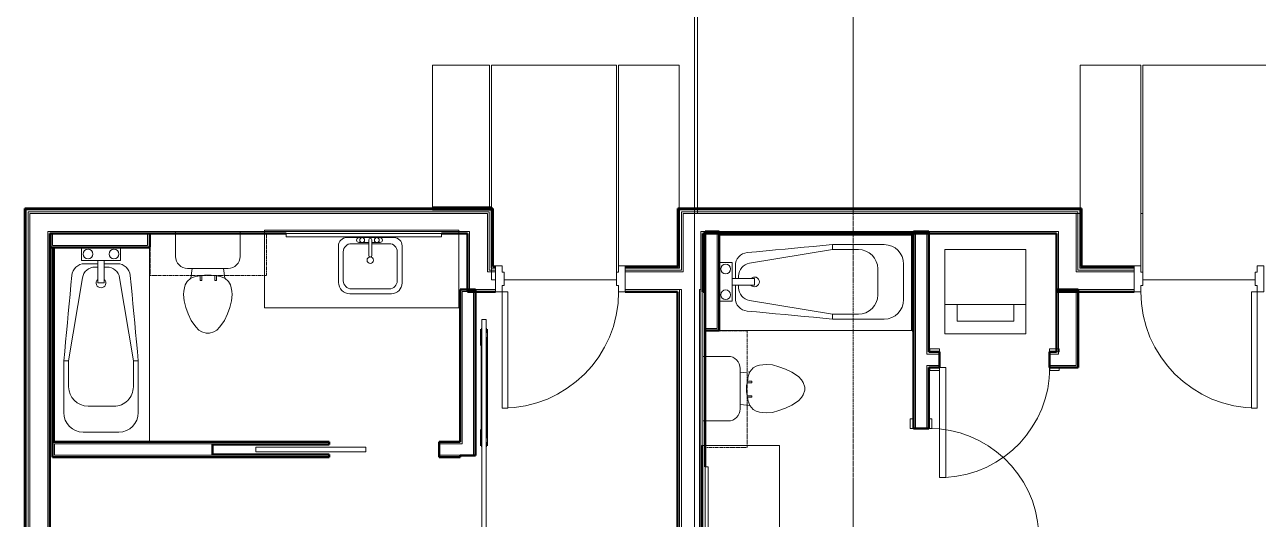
# Model space of a CAD drawing. Header units: inches. Extents: x -4218 to -1830, y 9767 to 12426.
# Drawn here: x -3410.3 to -3029.1, y 11552.3 to 11705.1 of the extents above; entities that cross this region are included whole.
import ezdxf

# ---------------------------------------------------------------- set-up
doc = ezdxf.new("R2010")
doc.units = ezdxf.units.IN
doc.header["$MEASUREMENT"] = 0
doc.linetypes.add('Dash', pattern=[0.25, 0.125, -0.125])
doc.linetypes.add('Grid Line 1_2_', pattern=[0.875, 0.5, -0.125, 0.125, -0.125])
for name, color, linetype, lineweight in [('0-1', 7, 'Continuous', 5), ('0-2', 252, 'Continuous', 9), ('0-3', 10, 'Continuous', 9), ('A-DOOR-1', 10, 'Continuous', 9), ('A-DOOR-2', 50, 'Continuous', 20), ('A-DOOR-3', 7, 'Continuous', 50), ('A-DOOR-FRAM-1', 50, 'Continuous', 20), ('A-FLOR-1', 253, 'Continuous', 9), ('A-FLOR-2', 252, 'Continuous', 9), ('A-FLOR-3', 10, 'Continuous', 9), ('A-FLOR-4', 192, 'Continuous', 9), ('A-WALL-1', 7, 'Continuous', 50), ('A-WALL-2', 250, 'Continuous', 13), ('A-WALL-3', 253, 'Continuous', 9), ('A-WALL-4', 252, 'Continuous', 9), ('I-WALL-1', 7, 'Continuous', 50), ('P-SANR-FIXT-1', 10, 'Continuous', 9), ('P-SANR-FIXT-2', 253, 'Continuous', 9), ('P-SANR-FIXT-3', 252, 'Continuous', 9), ('P-SANR-FIXT-4', 254, 'Continuous', 9), ('Q-CASE-2', 252, 'Continuous', 9), ('Q-CASE-3', 10, 'Continuous', 9), ('Q-CASE-4', 10, 'Dash', 9), ('Q-CASE-5', 254, 'Continuous', 9), ('S-GRID-1', 1, 'Grid Line 1_2_', 9)]:
    doc.layers.add(name, color=color, linetype=linetype, lineweight=lineweight)

# ---------------------------------------------------------------- blocks, each defined once
blk = doc.blocks.new('SWING - SINGLE - FLUSH - 2-10 x 6-8 - PRIVACY-3199407-BACKGROUND - 2ND FLOOR')
at = {"layer": 'A-DOOR-1'}
blk.add_arc((17, 2.37), 34.07, 93.3657, 180, dxfattribs=at)
at = {"layer": 'A-DOOR-2'}
for p, q in [((15, 2.37), (15, 36.38)), ((17, 36.38), (15, 36.38)), ((17, 2.37), (17, 36.38)), ((17, 2.37), (15, 2.37))]:
    blk.add_line(p, q, dxfattribs=at)
at = {"layer": 'A-DOOR-FRAM-1'}
for p, q in [((-17, 3.37), (-20, 3.37)), ((-20, 3.37), (-20, 2.37)), ((-20, 2.37), (-17, 2.37)), ((-17, 2.37), (-17, 3.37)), ((20, 3.37), (17, 3.37)), ((17, 3.37), (17, 2.37)), ((17, 2.37), (20, 2.37)), ((20, 2.37), (20, 3.37)), ((-17, -2.38), (-20, -2.38)), ((-20, -2.38), (-20, -3.38)), ((-20, -3.38), (-17, -3.38)), ((-17, -3.38), (-17, -2.38)), ((20, -2.38), (17, -2.38)), ((17, -2.38), (17, -3.38)), ((17, -3.38), (20, -3.38)), ((20, -3.38), (20, -2.38))]:
    blk.add_line(p, q, dxfattribs=at)
blk = doc.blocks.new('Stacked Washer and Dryer - 26_x25_ - Private-1372850-BACKGROUND - 2ND FLOOR')
at = {"layer": 'P-SANR-FIXT-1'}
for p, q in [((0, 12.5), (26, 12.5)), ((0, 12.5), (0, -12.5)), ((16.90625, -12.5), (16.90625, 12.5)), ((26, 12.5), (26, -12.5)), ((22.09375, 8.75), (16.90625, 8.75)), ((22.09375, -8.75), (22.09375, 8.75)), ((16.90625, -8.75), (22.09375, -8.75)), ((26, -12.5), (0, -12.5))]:
    blk.add_line(p, q, dxfattribs=at)
blk = doc.blocks.new('Toilet-Domestic-3D - Toilet-Domestic-3D-V129-BACKGROUND - 2ND FLOOR')
at = {"layer": 'P-SANR-FIXT-1'}
for p, q in [((-9.98, 11.75), (-9.98, 18.85)), ((9.98, 18.85), (9.98, 11.75)), ((6.25, 8.02), (-6.25, 8.02)), ((-4.86, 8.02), (-5.21, 5)), ((4.86, 8.02), (5.21, 5)), ((-6.4, 4), (-6.97, 3)), ((-5.21, 5), (-6.4, 4)), ((-3.84, 5.5), (-5.21, 5)), ((-2.65, 5.71), (-3.84, 5.5)), ((-1, 6), (-2.16, 5.8)), ((1, 6), (-1, 6)), ((1.85, 5.85), (1, 6)), ((3.84, 5.5), (2.34, 5.76)), ((5.21, 5), (3.84, 5.5)), ((6.4, 4), (5.21, 5)), ((6.97, 3), (6.4, 4)), ((-7.41, 1), (-7.5, 0)), ((-7.24, 2), (-7.41, 1)), ((-6.97, 3), (-7.24, 2)), ((7.24, 2), (6.97, 3)), ((7.41, 1), (7.24, 2)), ((7.5, 0), (7.41, 1)), ((-7.5, 0), (-7.33, -1.99)), ((-7.33, -1.99), (-6.79, -4)), ((6.79, -4), (7.33, -1.99)), ((7.33, -1.99), (7.5, 0)), ((-6.79, -4), (-6.06, -6)), ((-6.06, -6), (-5.13, -8)), ((5.13, -8), (6.06, -6)), ((6.06, -6), (6.79, -4)), ((-5.13, -8), (-3.74, -10)), ((-3.74, -10), (-2.74, -11)), ((-2.74, -11), (-1.87, -11.5)), ((1.87, -11.5), (2.74, -11)), ((2.74, -11), (3.74, -10)), ((3.74, -10), (5.13, -8)), ((-1.87, -11.5), (-0.5, -12)), ((-0.5, -12), (0.5, -12)), ((0.5, -12), (1.87, -11.5))]:
    blk.add_line(p, q, dxfattribs=at)
for centre, start, end in [((-6.25, 11.75), 180, 270), ((6.25, 11.75), 270, 360)]:
    blk.add_arc(centre, 3.73, start, end, dxfattribs=at)
at = {"layer": 'P-SANR-FIXT-2'}
blk.add_line((-9.98, 19.48), (9.98, 19.48), dxfattribs=at)
at = {"layer": 'P-SANR-FIXT-3'}
for p, q in [((-9.98, 18.85), (-9.98, 19.48)), ((9.98, 19.48), (9.98, 18.85))]:
    blk.add_line(p, q, dxfattribs=at)
blk = doc.blocks.new('Bath Vanity - Bath Vanity 60_-V131-BACKGROUND - 2ND FLOOR')
at = {"layer": 'Q-CASE-2'}
for p, q in [((-29.26, 1), (-29.26, 0)), ((30.74, 0), (30.74, 1)), ((-29.26, 0), (30.74, 0))]:
    blk.add_line(p, q, dxfattribs=at)
at = {"layer": 'Q-CASE-3'}
for p, q in [((30.74, 24), (-29.26, 24)), ((-29.26, 24), (-29.26, 1)), ((30.74, 1), (30.74, 24))]:
    blk.add_line(p, q, dxfattribs=at)
blk = doc.blocks.new('Bath Tub - Maestro - 60_x30_-V132-BACKGROUND - 2ND FLOOR')
at = {"layer": 'P-SANR-FIXT-1'}
for p, q in [((35, 25), (9.35, 20.74)), ((35, 26.5), (51, 26.5)), ((35, 26.5), (35, 25)), ((43, 25), (35, 25)), ((4, 21), (0.37, 21)), ((4, 16), (4, 21)), ((5, 16), (5, 20.04)), ((57, 20.5), (57, 9.5)), ((4, 14), (4, 16)), ((4, 16), (10.94, 16)), ((6, 16.8), (6, 16)), ((10.94, 14), (10.94, 16)), ((49, 11), (49, 19)), ((4, 9), (4, 14)), ((10.94, 14), (4, 14)), ((5, 9.96), (5, 14)), ((6, 14), (6, 13.2)), ((0.37, 9), (4, 9)), ((9.35, 9.26), (35, 5)), ((35, 3.5), (35, 5)), ((35, 5), (43, 5)), ((51, 3.5), (35, 3.5)), ((0.37, 0), (59.62, 0))]:
    blk.add_line(p, q, dxfattribs=at)
at = {"layer": 'P-SANR-FIXT-1', "flags": 128}
for points in [[(8.63, 24.03), (11.56, 24.3), (14.49, 24.58), (17.42, 24.85), (20.35, 25.13), (23.28, 25.4), (26.21, 25.68), (29.14, 25.95), (32.07, 26.23), (35, 26.5)], [(35, 3.5), (32.07, 3.77), (29.14, 4.05), (26.21, 4.32), (23.28, 4.6), (20.35, 4.87), (17.42, 5.15), (14.49, 5.42), (11.56, 5.7), (8.63, 5.97)]]:
    blk.add_lwpolyline(points, dxfattribs=at)
at = {"layer": 'P-SANR-FIXT-1'}
for centre, radius, start, end in [((9, 20.04), 4, 95.3558, 180), ((43, 19), 6, 360, 90), ((51, 20.5), 6, 360, 90), ((2, 19), 1.5, 360, 180), ((10, 16.8), 4, 99.4223, 180), ((2, 19), 1.5, 180, 360), ((10.94, 15), 1.5, 360, 137.9289), ((2, 11), 1.5, 360, 180), ((10, 13.2), 4, 180, 260.5777), ((10.94, 15), 1.5, 222.0711, 360), ((2, 11), 1.5, 180, 360), ((9, 9.96), 4, 180, 264.6442), ((43, 11), 6, 270, 0), ((51, 9.5), 6, 270, 360)]:
    blk.add_arc(centre, radius, start, end, dxfattribs=at)
at = {"layer": 'P-SANR-FIXT-2'}
for p, q in [((60, 30), (0, 30)), ((0, 29.97), (0, 21)), ((60, 0), (60, 29.97)), ((0, 21), (0, 9)), ((0, 8.97), (0, 0))]:
    blk.add_line(p, q, dxfattribs=at)
at = {"layer": 'P-SANR-FIXT-3'}
for p, q in [((0.37, 21), (0, 21)), ((0, 9), (0.37, 9)), ((0, 0), (0.37, 0)), ((59.62, 0), (60, 0))]:
    blk.add_line(p, q, dxfattribs=at)
at = {"layer": 'P-SANR-FIXT-4'}
blk.add_line((0, 21), (0, 9), dxfattribs=at)
blk = doc.blocks.new('BATHROOM MIRROR - BATHROOM MIRROR 48_-3123886-BACKGROUND - 2ND FLOOR')
at = {"layer": 'Q-CASE-3'}
for p, q in [((-23.26, -23), (24.74, -23)), ((-23.26, -23), (-23.26, -24)), ((24.74, -24), (-23.26, -24)), ((24.74, -24), (24.74, -23))]:
    blk.add_line(p, q, dxfattribs=at)
at = {"layer": 'Q-CASE-5'}
blk.add_line((21.74, -24), (-20.26, -24), dxfattribs=at)
blk = doc.blocks.new('300 Series Wall Hung Cabinet_326 - 36_-2909953-BACKGROUND - 2ND FLOOR')
at = {"layer": 'Q-CASE-3'}
for p, q in [((-2.01, 14.69), (-2.5, 14.69)), ((-2.5, 14.69), (-2.5, 13.19)), ((-2.01, 13.19), (-2.5, 13.19)), ((-2.01, 13.19), (-2.01, 14.69)), ((2.49, 14.69), (2, 14.69)), ((2, 14.69), (2, 13.19)), ((2.49, 13.19), (2, 13.19)), ((2.49, 13.19), (2.49, 14.69))]:
    blk.add_line(p, q, dxfattribs=at)
at = {"layer": 'Q-CASE-4'}
for p, q in [((-18, 0.19), (-18, 13.19)), ((-18, 13.19), (18, 13.19)), ((18, 13.19), (18, 0.19)), ((18, 0.19), (-18, 0.19))]:
    blk.add_line(p, q, dxfattribs=at)
blk = doc.blocks.new('POCKET - FLUSH - 2-10 x 6-8-2882529-BACKGROUND - 2ND FLOOR')
at = {"layer": 'A-DOOR-2'}
for p, q in [((-39.67, 0.75), (-39.67, -0.75)), ((-5.67, 0.75), (-39.67, 0.75)), ((-5.67, -0.75), (-5.67, 0.75)), ((-39.67, -0.75), (-5.67, -0.75))]:
    blk.add_line(p, q, dxfattribs=at)
blk = doc.blocks.new('BARN - FLUSH - 3-0 x 7-0 BARN DOOR-V30-BACKGROUND - 2ND FLOOR')
at = {"layer": 'A-DOOR-1'}
for p, q in [((21, 5.57), (-60, 5.57)), ((-60, 4.95), (-60, 5.57)), ((-60, 4.32), (-60, 4.95)), ((-60, 4.32), (21, 4.32)), ((-56, 6), (-54.5, 6)), ((-56, 6), (-56, 5.67)), ((-56, 5.67), (-54.5, 5.67)), ((-54.5, 5.67), (-54.5, 6)), ((-52, 4.07), (-26, 4.07)), ((-23.5, 6), (-22, 6)), ((-23.5, 5.67), (-23.5, 6)), ((-23.5, 5.67), (-22, 5.67)), ((-22, 6), (-22, 5.67)), ((21, 5.57), (21, 4.95)), ((21, 4.95), (21, 4.32))]:
    blk.add_line(p, q, dxfattribs=at)
at = {"layer": 'A-DOOR-3'}
for p, q in [((-57, 5.82), (-56, 5.82)), ((-57, 5.57), (-57, 5.82)), ((-57, 4.07), (-57, 4.32)), ((-52, 4.07), (-57, 4.07)), ((-54.5, 5.82), (-23.5, 5.82)), ((-52, 4.33), (-52, 4.07)), ((-26, 4.07), (-26, 4.32)), ((-21, 4.07), (-26, 4.07)), ((-22, 5.82), (-21, 5.82)), ((-21, 5.82), (-21, 5.57)), ((-21, 4.32), (-21, 4.07))]:
    blk.add_line(p, q, dxfattribs=at)
blk = doc.blocks.new('M_Sink Vanity-Square - 500 x 440mm-V47-BACKGROUND - 2ND FLOOR')
at = {"layer": 'P-SANR-FIXT-1'}
for p, q in [((-9.22, 4.59), (-9.22, -6.73)), ((7.96, 7.09), (-6.72, 7.09)), ((0.12, 5.22), (-5.22, 5.22)), ((3.62, 7.09), (-2.88, 7.09)), ((-2.88, 5.59), (0.12, 5.59)), ((0.12, 6.33), (0.12, 1.59)), ((1.12, 6.33), (1.12, 1.59)), ((1.12, 5.59), (3.62, 5.59)), ((6.46, 5.22), (1.12, 5.22)), ((10.46, -6.91), (10.46, 4.59)), ((-7.72, 2.72), (-7.72, -6.23)), ((8.96, -6.23), (8.96, 2.72)), ((-5.72, -10.23), (7.14, -10.23)), ((-5.22, -8.73), (6.46, -8.73))]:
    blk.add_line(p, q, dxfattribs=at)
for centre, radius, start, end in [((-6.72, 4.59), 2.5, 90, 180), ((-5.22, 2.72), 2.5, 90, 180), ((-2.88, 6.34), 0.75, 90, 270), ((-1.88, 6.34), 0.75, 360, 180), ((-1.88, 6.34), 0.75, 180, 0), ((0.62, 6.33), 0.5, 360, 180), ((2.62, 6.34), 0.75, 360, 180), ((2.62, 6.34), 0.75, 180, 360), ((3.62, 6.34), 0.75, 270, 90), ((6.46, 2.72), 2.5, 0, 90), ((7.96, 4.59), 2.5, 360, 90), ((0.62, 0.13), 1, 360, 180), ((0.62, 0.13), 1, 180, 0), ((0.62, 1.59), 0.5, 180, 0), ((-5.72, -6.73), 3.5, 180, 270), ((-5.22, -6.23), 2.5, 180, 270), ((6.46, -6.23), 2.5, 270, 0), ((7.14, -6.91), 3.32, 270, 0)]:
    blk.add_arc(centre, radius, start, end, dxfattribs=at)
blk = doc.blocks.new('Toilet-Domestic-3D - Toilet-Domestic-3D-V133-BACKGROUND - 2ND FLOOR')
at = {"layer": 'P-SANR-FIXT-1'}
for p, q in [((-2.74, 11), (-1.87, 11.5)), ((-1.87, 11.5), (-0.5, 12)), ((-0.5, 12), (0.5, 12)), ((0.5, 12), (1.87, 11.5)), ((1.87, 11.5), (2.74, 11)), ((-6.06, 6), (-5.13, 8)), ((-5.13, 8), (-3.74, 10)), ((-3.74, 10), (-2.74, 11)), ((2.74, 11), (3.74, 10)), ((3.74, 10), (5.13, 8)), ((5.13, 8), (6.06, 6)), ((-7.33, 1.99), (-6.79, 4)), ((-6.79, 4), (-6.06, 6)), ((6.06, 6), (6.79, 4)), ((6.79, 4), (7.33, 1.99)), ((-7.5, 0), (-7.33, 1.99)), ((7.33, 1.99), (7.5, 0)), ((-7.41, -1), (-7.5, 0)), ((-7.24, -2), (-7.41, -1)), ((-6.97, -3), (-7.24, -2)), ((-6.4, -4), (-6.97, -3)), ((6.97, -3), (6.4, -4)), ((7.24, -2), (6.97, -3)), ((7.41, -1), (7.24, -2)), ((7.5, 0), (7.41, -1)), ((-5.21, -5), (-6.4, -4)), ((-3.84, -5.5), (-5.21, -5)), ((-4.86, -8.02), (-5.21, -5)), ((-2.65, -5.71), (-3.84, -5.5)), ((-1, -6), (-2.16, -5.8)), ((1, -6), (-1, -6)), ((1.85, -5.85), (1, -6)), ((3.84, -5.5), (2.34, -5.76)), ((5.21, -5), (3.84, -5.5)), ((4.86, -8.02), (5.21, -5)), ((6.4, -4), (5.21, -5)), ((6.25, -8.02), (-6.25, -8.02)), ((-9.98, -11.75), (-9.98, -18.85)), ((9.98, -18.85), (9.98, -11.75))]:
    blk.add_line(p, q, dxfattribs=at)
for centre, start, end in [((-6.25, -11.75), 90, 180), ((6.25, -11.75), 0, 90)]:
    blk.add_arc(centre, 3.73, start, end, dxfattribs=at)
at = {"layer": 'P-SANR-FIXT-2'}
blk.add_line((-9.98, -19.48), (9.98, -19.48), dxfattribs=at)
at = {"layer": 'P-SANR-FIXT-3'}
for p, q in [((-9.98, -18.85), (-9.98, -19.48)), ((9.98, -19.48), (9.98, -18.85))]:
    blk.add_line(p, q, dxfattribs=at)
blk = doc.blocks.new('Bath Vanity - Bath Vanity 60_-V134-BACKGROUND - 2ND FLOOR')
at = {"layer": 'Q-CASE-2'}
for p, q in [((30.74, 0), (-29.26, 0)), ((-29.26, 0), (-29.26, -1)), ((30.74, -1), (30.74, 0))]:
    blk.add_line(p, q, dxfattribs=at)
at = {"layer": 'Q-CASE-3'}
for p, q in [((-29.26, -1), (-29.26, -24)), ((30.74, -24), (30.74, -1)), ((-29.26, -24), (30.74, -24))]:
    blk.add_line(p, q, dxfattribs=at)
blk = doc.blocks.new('Bath Tub - Maestro - 60_x30_-V177-BACKGROUND - 2ND FLOOR')
at = {"layer": 'P-SANR-FIXT-1'}
for p, q in [((59.62, 0), (0.37, 0)), ((35, -3.5), (51, -3.5)), ((35, -5), (35, -3.5)), ((35, -5), (9.35, -9.26)), ((43, -5), (35, -5)), ((4, -9), (0.37, -9)), ((4, -14), (4, -9)), ((5, -14), (5, -9.96)), ((49, -19), (49, -11)), ((57, -9.5), (57, -20.5)), ((4, -16), (4, -14)), ((4, -14), (10.94, -14)), ((6, -13.2), (6, -14)), ((10.94, -16), (10.94, -14)), ((4, -21), (4, -16)), ((10.94, -16), (4, -16)), ((5, -20.04), (5, -16)), ((6, -16), (6, -16.8)), ((0.37, -21), (4, -21)), ((9.35, -20.74), (35, -25)), ((35, -25), (35, -26.5)), ((35, -25), (43, -25)), ((51, -26.5), (35, -26.5))]:
    blk.add_line(p, q, dxfattribs=at)
at = {"layer": 'P-SANR-FIXT-1', "flags": 128}
for points in [[(8.63, -5.97), (11.56, -5.7), (14.49, -5.42), (17.42, -5.15), (20.35, -4.87), (23.28, -4.6), (26.21, -4.32), (29.14, -4.05), (32.07, -3.77), (35, -3.5)], [(35, -26.5), (32.07, -26.23), (29.14, -25.95), (26.21, -25.68), (23.28, -25.4), (20.35, -25.13), (17.42, -24.85), (14.49, -24.58), (11.56, -24.3), (8.63, -24.03)]]:
    blk.add_lwpolyline(points, dxfattribs=at)
at = {"layer": 'P-SANR-FIXT-1'}
for centre, radius, start, end in [((51, -9.5), 6, 0, 90), ((9, -9.96), 4, 95.3558, 180), ((43, -11), 6, 360, 90), ((2, -11), 1.5, 0, 180), ((2, -11), 1.5, 180, 360), ((10, -13.2), 4, 99.4223, 180), ((10.94, -15), 1.5, 0, 137.9289), ((10.94, -15), 1.5, 222.0711, 360), ((2, -19), 1.5, 0, 180), ((2, -19), 1.5, 180, 360), ((10, -16.8), 4, 180, 260.5777), ((43, -19), 6, 270, 0), ((9, -20.04), 4, 180, 264.6442), ((51, -20.5), 6, 270, 0)]:
    blk.add_arc(centre, radius, start, end, dxfattribs=at)
at = {"layer": 'P-SANR-FIXT-2'}
for p, q in [((0, 0), (0, -9)), ((60, -29.93), (60, 0)), ((0, -9), (0, -21)), ((0, -21), (0, -30))]:
    blk.add_line(p, q, dxfattribs=at)
at = {"layer": 'P-SANR-FIXT-3'}
for p, q in [((0.37, 0), (0, 0)), ((60, 0), (59.62, 0)), ((0.37, -9), (0, -9)), ((0, -21), (0.37, -21)), ((0, -30), (60, -30))]:
    blk.add_line(p, q, dxfattribs=at)
at = {"layer": 'P-SANR-FIXT-4'}
blk.add_line((0, -9), (0, -21), dxfattribs=at)
blk = doc.blocks.new('BATHROOM MIRROR - BATHROOM MIRROR 48_-3124766-BACKGROUND - 2ND FLOOR')
at = {"layer": 'Q-CASE-3'}
for p, q in [((24.74, 24), (-23.26, 24)), ((-23.26, 23), (-23.26, 24)), ((-23.26, 23), (24.74, 23)), ((24.74, 24), (24.74, 23))]:
    blk.add_line(p, q, dxfattribs=at)
at = {"layer": 'Q-CASE-5'}
blk.add_line((21.74, 24), (-20.26, 24), dxfattribs=at)
blk = doc.blocks.new('300 Series Wall Hung Cabinet_326 - 36_-2909952-BACKGROUND - 2ND FLOOR')
at = {"layer": 'Q-CASE-3'}
for p, q in [((-2.5, -13.19), (-2.01, -13.19)), ((-2.5, -13.19), (-2.5, -14.69)), ((-2.5, -14.69), (-2.01, -14.69)), ((-2.01, -14.69), (-2.01, -13.19)), ((2, -13.19), (2.49, -13.19)), ((2, -13.19), (2, -14.69)), ((2, -14.69), (2.49, -14.69)), ((2.49, -14.69), (2.49, -13.19))]:
    blk.add_line(p, q, dxfattribs=at)
at = {"layer": 'Q-CASE-4'}
for p, q in [((18, -0.19), (-18, -0.19)), ((-18, -0.19), (-18, -13.19)), ((18, -13.19), (18, -0.19)), ((-18, -13.19), (18, -13.19))]:
    blk.add_line(p, q, dxfattribs=at)
blk = doc.blocks.new('CTR - 1st Phase - Unit Layouts_rvt-1-BACKGROUND - 2ND FLOOR')
at = {"layer": 'A-WALL-1'}
for p, q in [((-3371.67, 11640.61), (-3402.3, 11640.61)), ((-3402.3, 11640.61), (-3402.3, 11640.36)), ((-3402.3, 11640.36), (-3402.3, 11636.86)), ((-3371.67, 11640.36), (-3371.67, 11640.61)), ((-3371.67, 11636.86), (-3371.67, 11640.36)), ((-3199.82, 11641.24), (-3200.07, 11641.24)), ((-3200.07, 11641.24), (-3200.07, 11610.61)), ((-3196.32, 11641.24), (-3199.82, 11641.24)), ((-3195.7, 11641.24), (-3196.32, 11641.24)), ((-3195.7, 11610.61), (-3195.7, 11641.24)), ((-3135.7, 11640.65), (-3195.7, 11640.65)), ((-3195.7, 11640.65), (-3195.7, 11640.27)), ((-3195.32, 11640.27), (-3136.07, 11640.27)), ((-3136.07, 11640.27), (-3136.07, 11610.65)), ((-3135.7, 11641.24), (-3135.7, 11580.31)), ((-3135.07, 11641.24), (-3135.7, 11641.24)), ((-3135.7, 11640.27), (-3135.7, 11640.65)), ((-3135.7, 11610.65), (-3135.7, 11640.27)), ((-3131.57, 11641.24), (-3135.07, 11641.24)), ((-3130.95, 11641.24), (-3131.57, 11641.24)), ((-3130.95, 11603.99), (-3130.95, 11641.24)), ((-3402.3, 11636.86), (-3402.3, 11636.24)), ((-3402.3, 11636.24), (-3371.67, 11636.24)), ((-3401.33, 11636.24), (-3401.71, 11636.24)), ((-3401.71, 11636.24), (-3401.71, 11576.24)), ((-3401.33, 11576.61), (-3401.33, 11635.86)), ((-3371.67, 11636.24), (-3371.67, 11636.86)), ((-3275.7, 11623.26), (-3275.7, 11576.24)), ((-3275.07, 11623.26), (-3275.7, 11623.26)), ((-3271.57, 11623.26), (-3275.07, 11623.26)), ((-3270.95, 11623.26), (-3271.57, 11623.26)), ((-3270.95, 11571.99), (-3270.95, 11623.26)), ((-3091.5, 11623.24), (-3091.5, 11603.99)), ((-3084.75, 11623.24), (-3091.5, 11623.24)), ((-3084.75, 11603.99), (-3084.75, 11623.24)), ((-3200.07, 11610.61), (-3199.82, 11610.61)), ((-3199.82, 11610.61), (-3196.32, 11610.61)), ((-3196.32, 11610.61), (-3195.7, 11610.61)), ((-3136.07, 11610.65), (-3135.7, 11610.65)), ((-3127.62, 11603.99), (-3130.95, 11603.99)), ((-3127.62, 11599.24), (-3127.62, 11603.99)), ((-3091.5, 11603.99), (-3093.62, 11603.99)), ((-3093.62, 11603.99), (-3093.62, 11599.24)), ((-3084.75, 11599.86), (-3084.75, 11603.99)), ((-3084.75, 11599.24), (-3084.75, 11599.86)), ((-3130.95, 11580.31), (-3130.95, 11599.24)), ((-3130.95, 11599.24), (-3127.62, 11599.24)), ((-3093.62, 11599.24), (-3084.75, 11599.24)), ((-3135.7, 11580.31), (-3130.95, 11580.31)), ((-3401.71, 11576.24), (-3401.33, 11576.24)), ((-3316.22, 11576.24), (-3401.67, 11576.24)), ((-3401.67, 11576.24), (-3401.67, 11575.61)), ((-3401.67, 11575.61), (-3401.67, 11572.11)), ((-3352.22, 11572.36), (-3352.22, 11575.36)), ((-3352.22, 11575.36), (-3316.22, 11575.36)), ((-3316.22, 11575.36), (-3316.22, 11576.24)), ((-3275.7, 11576.24), (-3282.22, 11576.24)), ((-3282.22, 11576.24), (-3282.22, 11571.49)), ((-3401.67, 11572.11), (-3401.67, 11571.49)), ((-3401.67, 11571.49), (-3316.22, 11571.49)), ((-3316.22, 11572.36), (-3352.22, 11572.36)), ((-3316.22, 11571.49), (-3316.22, 11572.36)), ((-3282.22, 11571.49), (-3275.7, 11571.49)), ((-3275.7, 11571.99), (-3270.95, 11571.99)), ((-3275.7, 11571.49), (-3275.7, 11571.99))]:
    blk.add_line(p, q, dxfattribs=at)
at = {"layer": 'A-WALL-2'}
for p, q in [((-3402.3, 11640.36), (-3401.67, 11640.36)), ((-3402.3, 11640.36), (-3401.67, 11640.36)), ((-3401.67, 11640.36), (-3372.3, 11640.36)), ((-3401.67, 11640.36), (-3401.67, 11636.86)), ((-3372.3, 11640.36), (-3371.67, 11640.36)), ((-3372.3, 11640.36), (-3371.67, 11640.36)), ((-3372.3, 11636.86), (-3372.3, 11640.36)), ((-3199.82, 11640.61), (-3199.82, 11641.24)), ((-3199.82, 11641.24), (-3199.82, 11640.61)), ((-3196.32, 11640.61), (-3199.82, 11640.61)), ((-3199.82, 11640.61), (-3199.82, 11611.24)), ((-3196.32, 11640.61), (-3196.32, 11611.24)), ((-3135.07, 11580.31), (-3135.07, 11640.61)), ((-3135.07, 11640.61), (-3131.57, 11640.61)), ((-3131.57, 11603.36), (-3131.57, 11640.61)), ((-3401.67, 11636.86), (-3372.3, 11636.86)), ((-3275.07, 11575.61), (-3275.07, 11622.64)), ((-3271.57, 11622.64), (-3275.07, 11622.64)), ((-3271.57, 11571.99), (-3271.57, 11622.64)), ((-3090.87, 11603.99), (-3090.87, 11623.24)), ((-3085.37, 11603.99), (-3085.37, 11623.24)), ((-3199.82, 11611.24), (-3196.32, 11611.24)), ((-3199.82, 11610.61), (-3199.82, 11611.24)), ((-3199.82, 11611.24), (-3199.82, 11610.61)), ((-3090.87, 11603.99), (-3090.87, 11603.36)), ((-3085.37, 11603.99), (-3085.37, 11603.36)), ((-3130.95, 11603.36), (-3131.57, 11603.36)), ((-3131.57, 11580.31), (-3131.57, 11599.86)), ((-3130.95, 11599.86), (-3131.57, 11599.86)), ((-3127.62, 11603.36), (-3130.95, 11603.36)), ((-3127.62, 11599.86), (-3130.95, 11599.86)), ((-3090.87, 11603.36), (-3093.62, 11603.36)), ((-3085.37, 11599.86), (-3093.62, 11599.86)), ((-3085.37, 11603.36), (-3085.37, 11599.86)), ((-3401.05, 11575.61), (-3316.22, 11575.61)), ((-3401.05, 11575.61), (-3401.05, 11572.11)), ((-3282.22, 11575.61), (-3275.7, 11575.61)), ((-3275.07, 11575.61), (-3275.7, 11575.61)), ((-3401.05, 11572.11), (-3316.22, 11572.11)), ((-3282.22, 11572.11), (-3275.7, 11572.11)), ((-3275.07, 11572.11), (-3275.7, 11572.11)), ((-3275.07, 11571.99), (-3275.07, 11572.11))]:
    blk.add_line(p, q, dxfattribs=at)
at = {"layer": 'A-WALL-3'}
for p, q in [((-3135.7, 11640.65), (-3195.7, 11640.65)), ((-3195.7, 11640.27), (-3195.7, 11640.61)), ((-3135.7, 11640.61), (-3135.7, 11640.27)), ((-3135.7, 11610.65), (-3135.7, 11640.27)), ((-3401.71, 11636.24), (-3401.33, 11636.24)), ((-3401.33, 11576.24), (-3401.64, 11576.24))]:
    blk.add_line(p, q, dxfattribs=at)
at = {"layer": 'A-WALL-4'}
for p, q in [((-3195.32, 11640.27), (-3136.07, 11640.27)), ((-3136.07, 11640.27), (-3136.07, 11610.65)), ((-3401.71, 11636.24), (-3401.71, 11576.24)), ((-3401.33, 11576.61), (-3401.33, 11635.86)), ((-3135.7, 11610.65), (-3136.07, 11610.65))]:
    blk.add_line(p, q, dxfattribs=at)
at = {"layer": '0-2'}
for name, p in [('300 Series Wall Hung Cabinet_326 - 36_-2909952-BACKGROUND - 2ND FLOOR', (-3353.55, 11640.8)), ('Bath Vanity - Bath Vanity 60_-V134-BACKGROUND - 2ND FLOOR', (-3306.91, 11641.61)), ('BATHROOM MIRROR - BATHROOM MIRROR 48_-3124766-BACKGROUND - 2ND FLOOR', (-3306.29, 11616.61)), ('M_Sink Vanity-Square - 500 x 440mm-V47-BACKGROUND - 2ND FLOOR', (-3304.12, 11632.22)), ('Bath Tub - Maestro - 60_x30_-V132-BACKGROUND - 2ND FLOOR', (-3195.7, 11610.65)), ('POCKET - FLUSH - 2-10 x 6-8-2882529-BACKGROUND - 2ND FLOOR', (-3299.22, 11573.86))]:
    blk.add_blockref(name, p, dxfattribs=at)
for name, p, rotation in [('Toilet-Domestic-3D - Toilet-Domestic-3D-V133-BACKGROUND - 2ND FLOOR', (-3353.71, 11621.76), 180), ('Bath Tub - Maestro - 60_x30_-V177-BACKGROUND - 2ND FLOOR', (-3371.71, 11636.24), 269.9999999997987), ('Stacked Washer and Dryer - 26_x25_ - Private-1372850-BACKGROUND - 2ND FLOOR', (-3113.44, 11635.61), 270.0000000000484), ('BARN - FLUSH - 3-0 x 7-0 BARN DOOR-V30-BACKGROUND - 2ND FLOOR', (-3273.32, 11553.99), 269.9999999999983), ('300 Series Wall Hung Cabinet_326 - 36_-2909953-BACKGROUND - 2ND FLOOR', (-3200.26, 11592.49), 269.9999999999998), ('SWING - SINGLE - FLUSH - 2-10 x 6-8 - PRIVACY-3199407-BACKGROUND - 2ND FLOOR', (-3110.62, 11601.61), 180), ('Toilet-Domestic-3D - Toilet-Domestic-3D-V129-BACKGROUND - 2ND FLOOR', (-3181.22, 11592.65), 90.00000000009771), ('SWING - SINGLE - FLUSH - 2-10 x 6-8 - PRIVACY-3199407-BACKGROUND - 2ND FLOOR', (-3133.32, 11563.31), 269.9999999999873), ('Bath Vanity - Bath Vanity 60_-V131-BACKGROUND - 2ND FLOOR', (-3201.07, 11545.85), 270.0000000001745), ('BATHROOM MIRROR - BATHROOM MIRROR 48_-3123886-BACKGROUND - 2ND FLOOR', (-3176.07, 11545.23), 270.0000000000958)]:
    blk.add_blockref(name, p, dxfattribs=dict(at, rotation=rotation))
blk = doc.blocks.new('HOLLOW METAL - UNIT DOOR-2191980-BACKGROUND - 2ND FLOOR')
at = {"layer": 'A-DOOR-1'}
blk.add_arc((18, -4.125), 36, 180, 270, dxfattribs=at)
at = {"layer": 'A-DOOR-2'}
for p, q in [((16.25, -4.125), (18, -4.125)), ((16.25, -40.125), (16.25, -4.125)), ((18, -4.125), (18, -40.125)), ((18, -40.125), (16.25, -40.125))]:
    blk.add_line(p, q, dxfattribs=at)
at = {"layer": 'A-DOOR-FRAM-1'}
for p, q in [((-20, 3.875), (-18, 3.875)), ((-20, -4.125), (-20, 3.875)), ((-18, 3.875), (-18, 1.9375)), ((18, 3.875), (20, 3.875)), ((18, 1.9375), (18, 3.875)), ((20, 3.875), (20, -4.125)), ((-18, 1.9375), (-17.375, 1.9375)), ((-17.375, 1.9375), (-17.375, -2.1875)), ((17.375, 1.9375), (18, 1.9375)), ((17.375, -2.1875), (17.375, 1.9375)), ((-18, -2.1875), (-18, -4.125)), ((-17.375, -2.1875), (-18, -2.1875)), ((18, -2.1875), (17.375, -2.1875)), ((18, -4.125), (18, -2.1875)), ((-18, -4.125), (-20, -4.125)), ((20, -4.125), (18, -4.125))]:
    blk.add_line(p, q, dxfattribs=at)
blk = doc.blocks.new('HOLLOW METAL - UNIT DOOR-2191979-BACKGROUND - 2ND FLOOR')
at = {"layer": 'A-DOOR-1'}
blk.add_arc((18, 4.125), 36, 90, 180, dxfattribs=at)
at = {"layer": 'A-DOOR-2'}
for p, q in [((18, 40.125), (16.25, 40.125)), ((16.25, 40.125), (16.25, 4.125)), ((18, 4.125), (18, 40.125)), ((16.25, 4.125), (18, 4.125))]:
    blk.add_line(p, q, dxfattribs=at)
at = {"layer": 'A-DOOR-FRAM-1'}
for p, q in [((-18, 4.125), (-20, 4.125)), ((-20, 4.125), (-20, -3.875)), ((-18, 2.1875), (-18, 4.125)), ((18, 4.125), (18, 2.1875)), ((20, 4.125), (18, 4.125)), ((20, -3.875), (20, 4.125)), ((-17.375, 2.1875), (-18, 2.1875)), ((-17.375, -1.9375), (-17.375, 2.1875)), ((18, 2.1875), (17.375, 2.1875)), ((17.375, 2.1875), (17.375, -1.9375)), ((-18, -3.875), (-18, -1.9375)), ((-18, -1.9375), (-17.375, -1.9375)), ((17.375, -1.9375), (18, -1.9375)), ((18, -1.9375), (18, -3.875)), ((-20, -3.875), (-18, -3.875)), ((18, -3.875), (20, -3.875))]:
    blk.add_line(p, q, dxfattribs=at)
blk = doc.blocks.new('CTR - 1st Phase - Common Walls_rvt-1-BACKGROUND - 2ND FLOOR')
at = {"layer": 'A-FLOR-1'}
for p, q in [((-3284.29, 11648.32), (-3284.29, 11647.99)), ((-3284.29, 11647.99), (-3266.67, 11647.99)), ((-3266.67, 11647.99), (-3266.67, 11648.36)), ((-3266.05, 11648.36), (-3266.05, 11647.99))]:
    blk.add_line(p, q, dxfattribs=at)
at = {"layer": 'A-FLOR-2'}
for p, q in [((-3284.29, 11648.61), (-3284.29, 11648.36)), ((-3266.67, 11648.36), (-3266.67, 11648.61)), ((-3266.05, 11648.61), (-3266.05, 11648.36)), ((-3266.05, 11647.99), (-3266.05, 11626.24)), ((-3208.07, 11629.99), (-3208.07, 11648.36)), ((-3084.12, 11648.36), (-3084.12, 11629.99)), ((-3224.77, 11629.99), (-3208.07, 11629.99)), ((-3084.12, 11629.99), (-3067.42, 11629.99)), ((-3266.05, 11626.24), (-3264.77, 11626.24))]:
    blk.add_line(p, q, dxfattribs=at)
at = {"layer": 'A-FLOR-3'}
for p, q in [((-3266.67, 11692.59), (-3284.29, 11692.59)), ((-3284.29, 11692.59), (-3284.29, 11648.61)), ((-3266.67, 11648.61), (-3266.67, 11692.59)), ((-3227.4, 11692.59), (-3266.05, 11692.59)), ((-3266.05, 11692.59), (-3266.05, 11648.61)), ((-3227.4, 11628.68), (-3227.4, 11692.59)), ((-3208.07, 11692.59), (-3226.77, 11692.59)), ((-3226.77, 11692.59), (-3226.77, 11630.61)), ((-3208.07, 11648.36), (-3208.07, 11692.59)), ((-3065.42, 11692.59), (-3084.12, 11692.59)), ((-3084.12, 11692.59), (-3084.12, 11648.36)), ((-3065.42, 11630.61), (-3065.42, 11692.59)), ((-3026.15, 11692.59), (-3064.8, 11692.59)), ((-3064.8, 11692.59), (-3064.8, 11628.68)), ((-3262.15, 11626.24), (-3227.4, 11626.24)), ((-3064.8, 11626.24), (-3030.05, 11626.24))]:
    blk.add_line(p, q, dxfattribs=at)
at = {"layer": 'A-WALL-2'}
for p, q in [((-3409.8, 11647.86), (-3409.8, 11255.36)), ((-3409.8, 11647.86), (-3409.17, 11647.86)), ((-3409.17, 11647.86), (-3402.55, 11647.86)), ((-3409.17, 11647.24), (-3409.17, 11255.36)), ((-3409.17, 11647.24), (-3408.67, 11647.24)), ((-3408.67, 11647.24), (-3402.55, 11647.24)), ((-3408.67, 11646.74), (-3408.67, 11255.36)), ((-3408.67, 11646.74), (-3403.17, 11646.74)), ((-3403.17, 11646.74), (-3402.55, 11646.74)), ((-3273.42, 11647.86), (-3402.55, 11647.86)), ((-3273.42, 11647.24), (-3402.55, 11647.24)), ((-3273.42, 11646.74), (-3402.55, 11646.74)), ((-3273.42, 11647.86), (-3266.8, 11647.86)), ((-3273.42, 11647.24), (-3267.3, 11647.24)), ((-3273.42, 11646.74), (-3272.8, 11646.74)), ((-3272.8, 11646.74), (-3267.3, 11646.74)), ((-3267.3, 11647.24), (-3266.8, 11647.24)), ((-3267.3, 11628.74), (-3267.3, 11646.74)), ((-3266.8, 11647.86), (-3266.17, 11647.86)), ((-3266.8, 11629.24), (-3266.8, 11647.24)), ((-3266.17, 11648.36), (-3266.17, 11647.86)), ((-3266.17, 11647.86), (-3266.17, 11648.36)), ((-3266.17, 11629.86), (-3266.17, 11647.86)), ((-3207.95, 11647.86), (-3207.32, 11647.86)), ((-3207.95, 11647.86), (-3207.95, 11629.86)), ((-3207.32, 11647.86), (-3200.7, 11647.86)), ((-3207.32, 11647.24), (-3206.82, 11647.24)), ((-3207.32, 11647.24), (-3207.32, 11629.24)), ((-3206.82, 11647.24), (-3200.7, 11647.24)), ((-3206.82, 11646.74), (-3201.32, 11646.74)), ((-3206.82, 11646.74), (-3206.82, 11628.74)), ((-3201.32, 11646.74), (-3200.7, 11646.74)), ((-3091.5, 11647.86), (-3200.7, 11647.86)), ((-3091.5, 11647.24), (-3200.7, 11647.24)), ((-3091.5, 11646.74), (-3200.7, 11646.74)), ((-3091.5, 11647.86), (-3084.87, 11647.86)), ((-3091.5, 11647.24), (-3085.37, 11647.24)), ((-3091.5, 11646.74), (-3090.87, 11646.74)), ((-3090.87, 11646.74), (-3085.37, 11646.74)), ((-3085.37, 11647.24), (-3084.87, 11647.24)), ((-3085.37, 11646.74), (-3085.37, 11628.74)), ((-3084.87, 11647.86), (-3084.25, 11647.86)), ((-3084.87, 11647.24), (-3084.87, 11629.24)), ((-3084.25, 11647.86), (-3084.25, 11629.86)), ((-3403.17, 11641.24), (-3403.17, 11255.36)), ((-3403.17, 11641.24), (-3402.55, 11641.24)), ((-3273.42, 11641.24), (-3402.55, 11641.24)), ((-3273.42, 11641.24), (-3272.8, 11641.24)), ((-3272.8, 11623.24), (-3272.8, 11641.24)), ((-3201.32, 11641.24), (-3200.7, 11641.24)), ((-3201.32, 11641.24), (-3201.32, 11623.24)), ((-3091.5, 11641.24), (-3200.7, 11641.24)), ((-3091.5, 11641.24), (-3090.87, 11641.24)), ((-3090.87, 11641.24), (-3090.87, 11623.24)), ((-3208.45, 11629.86), (-3208.45, 11630.36)), ((-3083.75, 11630.36), (-3083.75, 11629.86)), ((-3266.8, 11628.74), (-3267.3, 11628.74)), ((-3266.17, 11629.24), (-3266.8, 11629.24)), ((-3265.67, 11628.74), (-3266.8, 11628.74)), ((-3265.67, 11629.86), (-3266.17, 11629.86)), ((-3265.67, 11629.24), (-3266.17, 11629.24)), ((-3265.67, 11629.86), (-3264.77, 11629.86)), ((-3265.67, 11629.24), (-3264.77, 11629.24)), ((-3265.67, 11628.74), (-3264.77, 11628.74)), ((-3224.77, 11629.86), (-3208.45, 11629.86)), ((-3224.77, 11629.24), (-3208.45, 11629.24)), ((-3224.77, 11628.74), (-3208.45, 11628.74)), ((-3207.95, 11629.86), (-3208.45, 11629.86)), ((-3207.95, 11629.24), (-3208.45, 11629.24)), ((-3207.32, 11628.74), (-3208.45, 11628.74)), ((-3207.32, 11629.24), (-3207.95, 11629.24)), ((-3206.82, 11628.74), (-3207.32, 11628.74)), ((-3084.87, 11628.74), (-3085.37, 11628.74)), ((-3084.25, 11629.24), (-3084.87, 11629.24)), ((-3083.75, 11628.74), (-3084.87, 11628.74)), ((-3083.75, 11629.86), (-3084.25, 11629.86)), ((-3083.75, 11629.24), (-3084.25, 11629.24)), ((-3067.42, 11629.86), (-3083.75, 11629.86)), ((-3067.42, 11629.24), (-3083.75, 11629.24)), ((-3067.42, 11628.74), (-3083.75, 11628.74)), ((-3267.3, 11623.24), (-3272.8, 11623.24)), ((-3265.67, 11623.24), (-3267.3, 11623.24)), ((-3265.67, 11623.24), (-3264.77, 11623.24)), ((-3224.77, 11623.24), (-3208.45, 11623.24)), ((-3207.95, 11623.24), (-3208.45, 11623.24)), ((-3207.95, 11623.24), (-3207.32, 11623.24)), ((-3207.95, 11622.61), (-3207.95, 11623.24)), ((-3207.95, 11255.64), (-3207.95, 11622.61)), ((-3207.32, 11622.61), (-3207.32, 11623.24)), ((-3207.32, 11255.64), (-3207.32, 11622.61)), ((-3201.82, 11623.24), (-3201.32, 11623.24)), ((-3201.82, 11622.61), (-3201.82, 11623.24)), ((-3201.82, 11255.64), (-3201.82, 11622.61)), ((-3201.32, 11622.61), (-3201.32, 11623.24)), ((-3201.32, 11255.64), (-3201.32, 11622.61)), ((-3200.7, 11255.64), (-3200.7, 11622.61)), ((-3085.37, 11623.24), (-3090.87, 11623.24)), ((-3083.75, 11623.24), (-3085.37, 11623.24)), ((-3067.42, 11623.24), (-3083.75, 11623.24))]:
    blk.add_line(p, q, dxfattribs=at)
at = {"layer": 'I-WALL-1'}
for p, q in [((-3409.8, 11648.36), (-3410.3, 11648.36)), ((-3410.3, 11648.36), (-3410.3, 11255.36)), ((-3402.55, 11648.36), (-3409.8, 11648.36)), ((-3273.42, 11648.36), (-3402.55, 11648.36)), ((-3266.05, 11648.61), (-3284.29, 11648.61)), ((-3284.29, 11648.61), (-3284.29, 11647.99)), ((-3284.29, 11647.99), (-3266.05, 11647.99)), ((-3266.17, 11648.36), (-3273.42, 11648.36)), ((-3265.67, 11648.36), (-3266.17, 11648.36)), ((-3266.05, 11647.99), (-3266.05, 11648.61)), ((-3265.67, 11630.36), (-3265.67, 11648.36)), ((-3207.95, 11648.36), (-3208.45, 11648.36)), ((-3208.45, 11648.36), (-3208.45, 11630.36)), ((-3200.7, 11648.36), (-3207.95, 11648.36)), ((-3091.5, 11648.36), (-3200.7, 11648.36)), ((-3084.25, 11648.36), (-3091.5, 11648.36)), ((-3083.75, 11648.36), (-3084.25, 11648.36)), ((-3083.75, 11630.36), (-3083.75, 11648.36)), ((-3402.55, 11255.36), (-3402.55, 11640.61)), ((-3402.55, 11640.61), (-3329.55, 11640.61)), ((-3281.55, 11640.61), (-3273.42, 11640.61)), ((-3273.42, 11640.61), (-3273.42, 11622.61)), ((-3200.7, 11640.61), (-3091.5, 11640.61)), ((-3200.7, 11622.61), (-3200.7, 11640.61)), ((-3091.5, 11640.61), (-3091.5, 11622.61)), ((-3264.77, 11630.36), (-3265.67, 11630.36)), ((-3208.45, 11630.36), (-3224.77, 11630.36)), ((-3067.42, 11630.36), (-3083.75, 11630.36)), ((-3273.42, 11622.61), (-3272.8, 11622.61)), ((-3272.8, 11622.61), (-3265.67, 11622.61)), ((-3265.67, 11622.61), (-3264.77, 11622.61)), ((-3224.77, 11622.61), (-3208.57, 11622.61)), ((-3208.57, 11622.61), (-3208.57, 11255.64)), ((-3200.07, 11622.61), (-3200.7, 11622.61)), ((-3200.07, 11568.49), (-3200.07, 11622.61)), ((-3091.5, 11622.61), (-3090.87, 11622.61)), ((-3090.87, 11622.61), (-3083.75, 11622.61)), ((-3083.75, 11622.61), (-3067.42, 11622.61))]:
    blk.add_line(p, q, dxfattribs=at)
at = {"layer": '0-3', "rotation": 180}
blk.add_blockref('HOLLOW METAL - UNIT DOOR-2191979-BACKGROUND - 2ND FLOOR', (-3244.77, 11626.74), dxfattribs=at)
at = {"layer": '0-3'}
blk.add_blockref('HOLLOW METAL - UNIT DOOR-2191980-BACKGROUND - 2ND FLOOR', (-3047.42, 11626.74), dxfattribs=at)

msp = doc.modelspace()

# ---------------------------------------------------------------- linework, layer by layer
at = {"layer": 'A-FLOR-4'}
for p, q in [((-3203.32, 11782.99), (-3203.32, 11542.99)), ((-3202.37, 11718.08), (-3202.37, 11646.74)), ((-3203.32, 11646.74), (-3084.87, 11646.74)), ((-3084.25, 11646.74), (-3084.86, 11646.74)), ((-3084.12, 11646.74), (-3084.22, 11646.74)), ((-3064.8, 11646.74), (-3065.42, 11646.74))]:
    msp.add_line(p, q, dxfattribs=at)
at = {"layer": 'S-GRID-1'}
msp.add_line((-3154.32, 9836.18), (-3154.32, 12376.81), dxfattribs=at)

# ---------------------------------------------------------------- block references
at = {"layer": '0-1'}
for name in ['CTR - 1st Phase - Unit Layouts_rvt-1-BACKGROUND - 2ND FLOOR', 'CTR - 1st Phase - Common Walls_rvt-1-BACKGROUND - 2ND FLOOR']:
    msp.add_blockref(name, (0, 0), dxfattribs=at)

doc.saveas('drawing.dxf')
